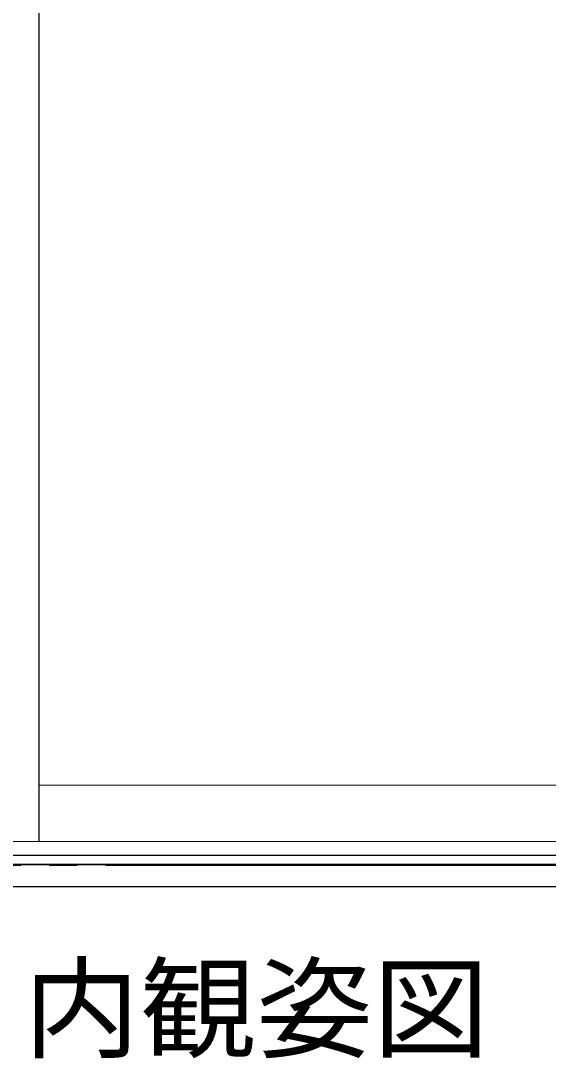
# Model space of a CAD drawing. Units: millimetres on the paper. Extents: x -305 to 305, y -152 to 152.
# Drawn here: x -235.75 to -217.05, y 12.17 to 49.34 of the extents above; entities that cross this region are included whole.
import ezdxf
from ezdxf.enums import TextEntityAlignment as Align

# ---------------------------------------------------------------- set-up
doc = ezdxf.new("R2010")
doc.units = ezdxf.units.MM
doc.linetypes.add('LONG_CHAIN', pattern=[21, 18, -1, 1, -1])
doc.layers.add('0-1_S1', color=7, linetype='Continuous', lineweight=9)
doc.styles.add('ＭＳ ゴシック', font='')
doc.styles.get('ＭＳ ゴシック').set_extended_font_data('MS Gothic')

msp = doc.modelspace()

# ---------------------------------------------------------------- linework, layer by layer
at = {"layer": '0-1_S1'}
for p, q in [((-235.111, 49.337), (-235.117, 49.337)), ((-235.111, 49.137), (-235.117, 49.137)), ((-235.111, 48.937), (-235.117, 48.937)), ((-235.111, 48.737), (-235.117, 48.737)), ((-235.111, 48.537), (-235.117, 48.537)), ((-235.111, 48.337), (-235.117, 48.337)), ((-235.111, 48.137), (-235.117, 48.137)), ((-235.111, 47.937), (-235.117, 47.937)), ((-235.111, 47.737), (-235.117, 47.737)), ((-235.111, 47.537), (-235.117, 47.537)), ((-235.111, 47.337), (-235.117, 47.337)), ((-235.111, 47.137), (-235.117, 47.137)), ((-235.111, 46.937), (-235.117, 46.937)), ((-235.111, 46.737), (-235.117, 46.737)), ((-235.111, 46.537), (-235.117, 46.537)), ((-235.111, 46.337), (-235.117, 46.337)), ((-235.111, 46.137), (-235.117, 46.137)), ((-235.111, 45.937), (-235.117, 45.937)), ((-235.111, 45.737), (-235.117, 45.737)), ((-235.111, 45.537), (-235.117, 45.537)), ((-235.111, 45.337), (-235.117, 45.337)), ((-235.111, 45.137), (-235.117, 45.137)), ((-235.111, 44.937), (-235.117, 44.937)), ((-235.111, 44.737), (-235.117, 44.737)), ((-235.111, 44.537), (-235.117, 44.537)), ((-235.111, 44.337), (-235.117, 44.337)), ((-235.111, 44.137), (-235.117, 44.137)), ((-235.111, 43.937), (-235.117, 43.937)), ((-235.111, 43.737), (-235.117, 43.737)), ((-235.111, 43.537), (-235.117, 43.537)), ((-235.111, 43.337), (-235.117, 43.337)), ((-235.111, 43.137), (-235.117, 43.137)), ((-235.111, 42.937), (-235.117, 42.937)), ((-235.111, 42.737), (-235.117, 42.737)), ((-235.111, 42.537), (-235.117, 42.537)), ((-235.111, 42.337), (-235.117, 42.337)), ((-235.111, 42.137), (-235.117, 42.137)), ((-235.111, 41.937), (-235.117, 41.937)), ((-235.111, 41.737), (-235.117, 41.737)), ((-235.111, 41.537), (-235.117, 41.537)), ((-235.111, 41.337), (-235.117, 41.337)), ((-235.111, 41.137), (-235.117, 41.137)), ((-235.111, 40.937), (-235.117, 40.937)), ((-235.111, 40.737), (-235.117, 40.737)), ((-235.111, 40.537), (-235.117, 40.537)), ((-235.111, 40.337), (-235.117, 40.337)), ((-235.111, 40.137), (-235.117, 40.137)), ((-235.111, 39.937), (-235.117, 39.937)), ((-235.111, 39.737), (-235.117, 39.737)), ((-235.111, 39.537), (-235.117, 39.537)), ((-235.111, 39.337), (-235.117, 39.337)), ((-235.111, 39.137), (-235.117, 39.137)), ((-235.111, 38.937), (-235.117, 38.937)), ((-235.111, 38.737), (-235.117, 38.737)), ((-235.111, 38.537), (-235.117, 38.537)), ((-235.111, 38.337), (-235.117, 38.337)), ((-235.111, 38.137), (-235.117, 38.137)), ((-235.111, 37.937), (-235.117, 37.937)), ((-235.111, 37.737), (-235.117, 37.737)), ((-235.111, 37.537), (-235.117, 37.537)), ((-235.111, 37.337), (-235.117, 37.337)), ((-235.111, 37.137), (-235.117, 37.137)), ((-235.111, 36.937), (-235.117, 36.937)), ((-235.111, 36.737), (-235.117, 36.737)), ((-235.111, 36.537), (-235.117, 36.537)), ((-235.111, 36.337), (-235.117, 36.337)), ((-235.111, 36.137), (-235.117, 36.137)), ((-235.111, 35.937), (-235.117, 35.937)), ((-235.111, 35.737), (-235.117, 35.737)), ((-235.111, 35.537), (-235.117, 35.537)), ((-235.111, 35.337), (-235.117, 35.337)), ((-235.111, 35.137), (-235.117, 35.137)), ((-235.111, 34.937), (-235.117, 34.937)), ((-235.111, 34.737), (-235.117, 34.737)), ((-235.111, 34.537), (-235.117, 34.537)), ((-235.111, 34.337), (-235.117, 34.337)), ((-235.111, 34.137), (-235.117, 34.137)), ((-235.111, 33.937), (-235.117, 33.937)), ((-235.111, 33.737), (-235.117, 33.737)), ((-235.111, 33.537), (-235.117, 33.537)), ((-235.111, 33.337), (-235.117, 33.337)), ((-235.111, 33.137), (-235.117, 33.137)), ((-235.111, 32.937), (-235.117, 32.937)), ((-235.111, 32.737), (-235.117, 32.737)), ((-235.111, 32.537), (-235.117, 32.537)), ((-235.111, 32.337), (-235.117, 32.337)), ((-235.111, 32.137), (-235.117, 32.137)), ((-235.111, 31.937), (-235.117, 31.937)), ((-235.111, 31.737), (-235.117, 31.737)), ((-235.111, 31.537), (-235.117, 31.537)), ((-235.111, 31.337), (-235.117, 31.337)), ((-235.111, 31.137), (-235.117, 31.137)), ((-235.111, 30.937), (-235.117, 30.937)), ((-235.111, 30.737), (-235.117, 30.737)), ((-235.111, 30.537), (-235.117, 30.537)), ((-235.111, 30.337), (-235.117, 30.337)), ((-235.111, 30.137), (-235.117, 30.137)), ((-235.111, 29.937), (-235.117, 29.937)), ((-235.111, 29.737), (-235.117, 29.737)), ((-235.111, 29.537), (-235.117, 29.537)), ((-235.111, 29.337), (-235.117, 29.337)), ((-235.111, 29.137), (-235.117, 29.137)), ((-235.111, 28.937), (-235.117, 28.937)), ((-235.111, 28.737), (-235.117, 28.737)), ((-235.111, 28.537), (-235.117, 28.537)), ((-235.111, 28.337), (-235.117, 28.337)), ((-235.111, 28.137), (-235.117, 28.137)), ((-235.111, 27.937), (-235.117, 27.937)), ((-235.111, 27.737), (-235.117, 27.737)), ((-235.111, 27.537), (-235.117, 27.537)), ((-235.111, 27.337), (-235.117, 27.337)), ((-235.111, 27.137), (-235.117, 27.137)), ((-235.111, 26.937), (-235.117, 26.937)), ((-235.111, 26.737), (-235.117, 26.737)), ((-235.111, 26.537), (-235.117, 26.537)), ((-235.111, 26.337), (-235.117, 26.337)), ((-235.111, 26.137), (-235.117, 26.137)), ((-235.111, 25.937), (-235.117, 25.937)), ((-235.111, 25.737), (-235.117, 25.737)), ((-235.111, 25.537), (-235.117, 25.537)), ((-235.111, 25.337), (-235.117, 25.337)), ((-235.111, 25.137), (-235.117, 25.137)), ((-235.111, 24.937), (-235.117, 24.937)), ((-235.111, 24.737), (-235.117, 24.737)), ((-235.111, 24.537), (-235.117, 24.537)), ((-235.111, 24.337), (-235.117, 24.337)), ((-235.111, 24.137), (-235.117, 24.137)), ((-235.111, 23.937), (-235.117, 23.937)), ((-235.111, 23.737), (-235.117, 23.737)), ((-235.111, 23.537), (-235.117, 23.537)), ((-235.111, 23.337), (-235.117, 23.337)), ((-235.111, 23.137), (-235.117, 23.137)), ((-235.111, 22.937), (-235.117, 22.937)), ((-235.111, 22.737), (-235.117, 22.737)), ((-235.111, 22.537), (-235.117, 22.537)), ((-235.111, 22.337), (-235.117, 22.337)), ((-235.111, 22.137), (-235.117, 22.137)), ((-235.111, 21.937), (-235.117, 21.937)), ((-235.111, 21.737), (-235.117, 21.737)), ((-235.111, 21.537), (-235.117, 21.537)), ((-235.111, 21.337), (-235.117, 21.337)), ((-235.111, 21.137), (-235.117, 21.137)), ((-235.111, 20.937), (-235.117, 20.937)), ((-235.111, 20.737), (-235.117, 20.737)), ((-235.111, 20.537), (-235.117, 20.537)), ((-235.111, 20.337), (-235.117, 20.337))]:
    msp.add_line(p, q, dxfattribs=at)
at = {"layer": '0-1_S1', "linetype": 'LONG_CHAIN'}
msp.add_line((-253.757, 19.387), (-185.889, 19.387), dxfattribs=at)
at = {"layer": '0-1_S1'}
for points in [[(-235.117, 114.737), (-235.117, 20.237), (-235.111, 20.237), (-235.111, 114.737)], [(-235.114, 22.237), (-235.114, 22.24), (-235.114, 22.24), (-235.115, 22.24), (-235.115, 22.24), (-235.115, 22.24), (-235.116, 22.239), (-235.116, 22.239), (-235.116, 22.239), (-235.117, 22.239), (-235.117, 22.238), (-235.117, 22.238), (-235.117, 22.237), (-235.117, 22.237), (-235.117, 22.237), (-235.117, 22.236), (-235.117, 22.236), (-235.117, 22.235), (-235.117, 22.235), (-235.116, 22.235), (-235.116, 22.234), (-235.116, 22.234), (-235.115, 22.234), (-235.115, 22.234), (-235.115, 22.234), (-235.114, 22.234), (-235.114, 22.234)], [(-201.614, 22.24), (-235.114, 22.24), (-235.114, 22.234), (-201.614, 22.234)], [(-199.614, 20.24), (-237.114, 20.24), (-237.114, 20.234), (-199.614, 20.234)], [(-235.114, 20.237), (-235.117, 20.237), (-235.117, 20.236), (-235.117, 20.236), (-235.117, 20.236), (-235.117, 20.235), (-235.117, 20.235), (-235.116, 20.235), (-235.116, 20.234), (-235.116, 20.234), (-235.115, 20.234), (-235.115, 20.234), (-235.115, 20.234), (-235.114, 20.234), (-235.114, 20.234), (-235.113, 20.234), (-235.113, 20.234), (-235.113, 20.234), (-235.112, 20.234), (-235.112, 20.234), (-235.112, 20.235), (-235.111, 20.235), (-235.111, 20.235), (-235.111, 20.236), (-235.111, 20.236), (-235.111, 20.236), (-235.111, 20.237)], [(-199.214, 19.754), (-237.364, 19.754), (-237.364, 19.739), (-199.214, 19.739)], [(-199.214, 19.431), (-237.364, 19.431), (-237.364, 19.416), (-199.214, 19.416)], [(-199.214, 18.644), (-238.189, 18.644), (-238.189, 18.629), (-199.214, 18.629)]]:
    msp.add_lwpolyline(points, close=True, dxfattribs=at)
msp.add_lwpolyline([(-235.114, 20.237), (-235.114, 20.237), (-235.114, 20.237)], dxfattribs=at)

# ---------------------------------------------------------------- texts
at = {"layer": '0-1_S1', "style": 'ＭＳ ゴシック', "width": 1.05}
msp.add_text('内観姿図〔S=1/20〕', height=2.886, dxfattribs=at).set_placement((-235.669, 12.005), align=Align.BOTTOM_LEFT)

doc.saveas('drawing.dxf')
